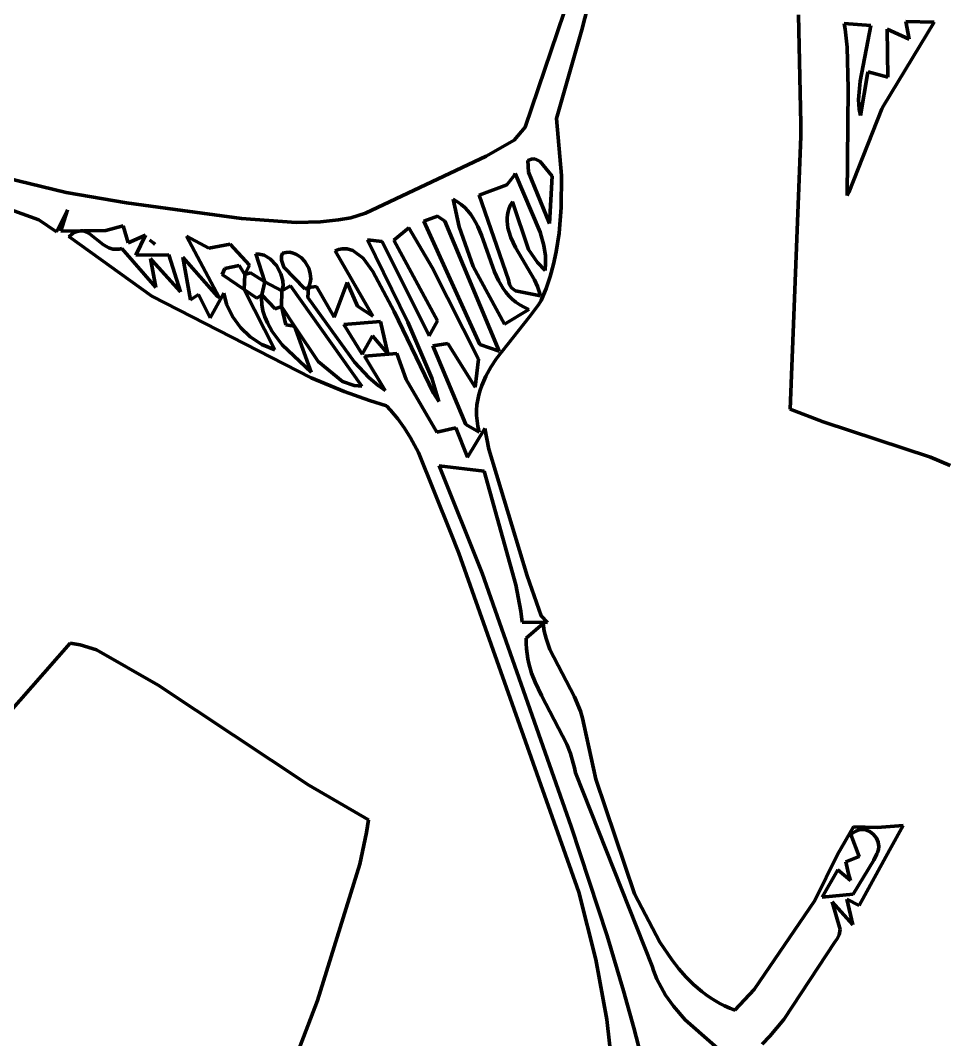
# Model space of a CAD drawing. Header units: millimetres. Extents: x 0 to 11.1, y 0 to 17.3.
# Drawn here: x 5.081 to 6.417, y 9.881 to 11.348 of the extents above; entities that cross this region are included whole.
import ezdxf

# ---------------------------------------------------------------- set-up
doc = ezdxf.new("R2010")
doc.units = ezdxf.units.MM
doc.layers.add('color#010101ff', color=7, linetype='CONTINUOUS', lineweight=100)
doc.layers.add('color#ffffffff', color=7, linetype='CONTINUOUS', lineweight=100)

msp = doc.modelspace()

# ---------------------------------------------------------------- linework, layer by layer
at = {"layer": 'color#010101ff'}
for p, q in [((5.9145, 11.437), (5.8882, 11.3341)), ((5.8068, 11.194), (5.8735, 11.3906)), ((6.2031, 11.1988), (6.1998, 11.3556)), ((6.2654, 11.3433), (6.2668, 11.3348)), ((6.3039, 11.3404), (6.2654, 11.3433)), ((6.2884, 11.2604), (6.3039, 11.3404)), ((6.3221, 11.2249), (6.395, 11.3452)), ((6.395, 11.3452), (6.3544, 11.3459)), ((6.3544, 11.3459), (6.359, 11.3206)), ((5.8882, 11.3341), (5.8521, 11.2064)), ((6.2668, 11.3348), (6.2697, 11.3092)), ((6.359, 11.3206), (6.3275, 11.3351)), ((6.3275, 11.3351), (6.3284, 11.266)), ((6.2697, 11.3092), (6.2715, 11.2495)), ((6.2993, 11.2703), (6.2889, 11.2109)), ((6.2999, 11.2738), (6.2993, 11.2703)), ((6.3284, 11.266), (6.2999, 11.2738)), ((6.2715, 11.2495), (6.27, 11.0955)), ((6.2861, 11.2337), (6.2884, 11.2604)), ((6.2871, 11.2201), (6.2861, 11.2337)), ((6.272, 11.0998), (6.3198, 11.2204)), ((6.2889, 11.2109), (6.2871, 11.2201)), ((6.3198, 11.2204), (6.3221, 11.2249)), ((5.8521, 11.2064), (5.859, 11.1243)), ((5.7912, 11.1753), (5.8068, 11.194)), ((6.2033, 11.1807), (6.2031, 11.1988)), ((4.8044, 11.1832), (5.1469, 11.1002)), ((5.7508, 11.1521), (5.7912, 11.1753)), ((6.188, 10.7881), (6.2033, 11.1807)), ((5.5771, 11.0704), (5.7508, 11.1521)), ((5.8162, 11.148), (5.8109, 11.146)), ((5.8109, 11.146), (5.8116, 11.1292)), ((5.8208, 11.1482), (5.8162, 11.148)), ((5.8286, 11.1448), (5.8208, 11.1482)), ((5.8458, 11.1235), (5.8286, 11.1448)), ((5.7913, 11.1251), (5.7806, 11.111)), ((5.7923, 11.1273), (5.7913, 11.1251)), ((5.8285, 11.043), (5.7923, 11.1273)), ((5.8116, 11.1292), (5.8417, 11.0552)), ((5.8417, 11.0552), (5.8458, 11.1235)), ((5.859, 11.1243), (5.8588, 11.0782)), ((5.7806, 11.111), (5.7408, 11.0961)), ((5.1074, 11.0605), (4.9976, 11.1003)), ((5.1469, 11.1002), (5.2336, 11.0849)), ((5.7035, 11.0902), (5.7122, 11.0507)), ((5.7095, 11.0867), (5.7035, 11.0902)), ((5.715, 11.0827), (5.7095, 11.0867)), ((5.7408, 11.0961), (5.783, 10.9742)), ((5.786, 11.0822), (5.7886, 11.0868)), ((5.7886, 11.0868), (5.8116, 11.018)), ((6.27, 11.0955), (6.272, 11.0998)), ((5.1486, 11.0753), (5.1331, 11.0436)), ((5.1393, 11.0445), (5.1486, 11.0753)), ((5.2336, 11.0849), (5.3035, 11.0755)), ((5.3035, 11.0755), (5.399, 11.0626)), ((5.7199, 11.0783), (5.715, 11.0827)), ((5.7244, 11.0735), (5.7199, 11.0783)), ((5.7285, 11.0684), (5.7244, 11.0735)), ((5.7814, 11.0681), (5.7824, 11.0728)), ((5.7824, 11.0728), (5.7839, 11.0775)), ((5.7839, 11.0775), (5.786, 11.0822)), ((5.8588, 11.0782), (5.8558, 11.0417)), ((5.1331, 11.0436), (5.1074, 11.0605)), ((5.399, 11.0626), (5.4776, 11.057)), ((5.4776, 11.057), (5.5125, 11.058)), ((5.5125, 11.058), (5.5386, 11.0607)), ((5.5386, 11.0607), (5.556, 11.0636)), ((5.556, 11.0636), (5.5771, 11.0704)), ((5.6806, 11.0658), (5.6611, 11.0588)), ((5.6611, 11.0588), (5.7417, 10.8812)), ((5.6914, 11.0587), (5.6806, 11.0658)), ((5.7696, 10.8717), (5.6914, 11.0587)), ((5.7322, 11.063), (5.7285, 11.0684)), ((5.7356, 11.0573), (5.7322, 11.063)), ((5.7386, 11.0513), (5.7356, 11.0573)), ((5.7809, 11.0634), (5.7814, 11.0681)), ((5.7809, 11.0587), (5.7809, 11.0634)), ((5.7813, 11.054), (5.7809, 11.0587)), ((5.2037, 11.0453), (5.1393, 11.0445)), ((5.1569, 11.0413), (5.1598, 11.0429)), ((5.1598, 11.0429), (5.1625, 11.044)), ((5.1625, 11.044), (5.1652, 11.0446)), ((5.1652, 11.0446), (5.1678, 11.0448)), ((5.1678, 11.0448), (5.1703, 11.0447)), ((5.1703, 11.0447), (5.1727, 11.0442)), ((5.1727, 11.0442), (5.1751, 11.0434)), ((5.1751, 11.0434), (5.1798, 11.041)), ((5.2289, 11.0519), (5.2037, 11.0453)), ((5.2361, 11.0276), (5.2289, 11.0519)), ((5.6394, 11.0491), (5.6179, 11.0315)), ((5.6731, 10.992), (5.6394, 11.0491)), ((5.7122, 11.0507), (5.7323, 10.9935)), ((5.7441, 11.0388), (5.7386, 11.0513)), ((5.782, 11.0493), (5.7813, 11.054)), ((5.7832, 11.0445), (5.782, 11.0493)), ((5.7864, 11.0351), (5.7832, 11.0445)), ((5.8339, 11.0236), (5.8285, 11.043)), ((5.1508, 11.0366), (5.1539, 11.0392)), ((5.2699, 10.951), (5.1508, 11.0366)), ((5.1539, 11.0392), (5.1569, 11.0413)), ((5.1798, 11.041), (5.2006, 11.0247)), ((5.261, 11.0385), (5.2361, 11.0276)), ((5.2469, 11.0099), (5.261, 11.0385)), ((5.2672, 11.0314), (5.273, 11.027)), ((5.2746, 11.0258), (5.2672, 11.0314)), ((5.3199, 11.0372), (5.3669, 10.949)), ((5.3518, 11.0199), (5.3199, 11.0372)), ((5.6011, 11.0294), (5.5802, 11.0319)), ((5.5802, 11.0319), (5.6383, 10.9135)), ((5.6688, 10.8939), (5.6011, 11.0294)), ((5.6179, 11.0315), (5.6808, 10.9156)), ((5.763, 10.9861), (5.7441, 11.0388)), ((5.793, 11.0209), (5.7864, 11.0351)), ((5.8558, 11.0417), (5.8515, 11.0146)), ((5.2006, 11.0247), (5.2083, 11.0204)), ((5.2083, 11.0204), (5.214, 11.0187)), ((5.214, 11.0187), (5.217, 11.0184)), ((5.217, 11.0184), (5.2201, 11.0183)), ((5.2201, 11.0183), (5.2233, 11.0187)), ((5.2233, 11.0187), (5.2267, 11.0195)), ((5.2267, 11.0195), (5.2758, 10.9632)), ((5.273, 11.027), (5.2746, 11.0258)), ((5.3829, 11.0258), (5.3518, 11.0199)), ((5.4104, 10.9955), (5.3829, 11.0258)), ((5.4578, 11.0127), (5.4567, 11.0086)), ((5.4631, 11.0139), (5.4578, 11.0127)), ((5.4683, 11.014), (5.4631, 11.0139)), ((5.4733, 11.0129), (5.4683, 11.014)), ((5.4781, 11.011), (5.4733, 11.0129)), ((5.5387, 11.018), (5.5336, 11.016)), ((5.5336, 11.016), (5.588, 10.9219)), ((5.5436, 11.0191), (5.5387, 11.018)), ((5.5507, 11.0191), (5.5436, 11.0191)), ((5.5593, 11.0166), (5.5507, 11.0191)), ((5.574, 11.0053), (5.5593, 11.0166)), ((5.8201, 10.9742), (5.793, 11.0209)), ((5.8116, 11.018), (5.8245, 10.9991)), ((5.836, 11.0087), (5.8339, 11.0236)), ((5.8515, 11.0146), (5.8476, 10.9967)), ((5.2946, 11.0102), (5.2469, 11.0099)), ((5.2758, 10.9632), (5.2682, 11.005)), ((5.2682, 11.005), (5.2705, 11.0023)), ((5.2705, 11.0023), (5.3115, 10.9572)), ((5.3115, 10.9572), (5.2946, 11.0102)), ((5.3645, 10.9505), (5.3146, 11.0071)), ((5.3146, 11.0071), (5.3258, 10.9458)), ((5.4245, 11.0115), (5.4198, 11.0117)), ((5.4198, 11.0117), (5.4325, 10.9717)), ((5.4314, 11.0097), (5.4245, 11.0115)), ((5.44, 11.0046), (5.4314, 11.0097)), ((5.4492, 10.995), (5.44, 11.0046)), ((5.4567, 11.0086), (5.4567, 11.0025)), ((5.4567, 11.0025), (5.46, 10.9925)), ((5.4846, 11.0066), (5.4781, 11.011)), ((5.4901, 11.0007), (5.4846, 11.0066)), ((5.4956, 10.9913), (5.4901, 11.0007)), ((5.5878, 10.9862), (5.574, 11.0053)), ((5.8245, 10.9991), (5.8355, 10.988)), ((5.8355, 10.988), (5.8362, 10.9985)), ((5.8362, 10.9985), (5.836, 11.0087)), ((5.371, 10.9821), (5.3751, 10.9907)), ((5.3751, 10.9907), (5.3957, 10.995)), ((5.3957, 10.995), (5.4036, 10.982)), ((5.4036, 10.982), (5.4104, 10.9955)), ((5.4117, 10.9843), (5.4036, 10.982)), ((5.4325, 10.9717), (5.4117, 10.9843)), ((5.4557, 10.9832), (5.4492, 10.995)), ((5.46, 10.9925), (5.4899, 10.9613)), ((5.4979, 10.9836), (5.4956, 10.9913)), ((5.4986, 10.9757), (5.4979, 10.9836)), ((5.6184, 10.9286), (5.5878, 10.9862)), ((5.74, 10.8602), (5.6731, 10.992)), ((5.7323, 10.9935), (5.7772, 10.9105)), ((5.7686, 10.9736), (5.763, 10.9861)), ((5.8476, 10.9967), (5.8427, 10.9791)), ((5.4029, 10.9604), (5.371, 10.9821)), ((5.4036, 10.982), (5.4029, 10.9604)), ((5.428, 10.9526), (5.4325, 10.9717)), ((5.4325, 10.9717), (5.4572, 10.9583)), ((5.4585, 10.973), (5.4557, 10.9832)), ((5.4587, 10.9655), (5.4585, 10.973)), ((5.4962, 10.9656), (5.4979, 10.9705)), ((5.4979, 10.9705), (5.4986, 10.9757)), ((5.5508, 10.9706), (5.532, 10.9207)), ((5.566, 10.9365), (5.5508, 10.9706)), ((5.7718, 10.9676), (5.7686, 10.9736)), ((5.783, 10.9742), (5.7833, 10.9719)), ((5.7833, 10.9719), (5.7845, 10.9678)), ((5.8244, 10.965), (5.8201, 10.9742)), ((5.8427, 10.9791), (5.8369, 10.9617)), ((5.3538, 10.9196), (5.3734, 10.955)), ((5.3734, 10.955), (5.3776, 10.9395)), ((5.4469, 10.8737), (5.4029, 10.9604)), ((5.4029, 10.9604), (5.4212, 10.9482)), ((5.4572, 10.9583), (5.4564, 10.9358)), ((5.4693, 10.9658), (5.4572, 10.9583)), ((5.4572, 10.9583), (5.4587, 10.9655)), ((5.5719, 10.8215), (5.4693, 10.9658)), ((5.4899, 10.9613), (5.4951, 10.9632)), ((5.4951, 10.9632), (5.4945, 10.9488)), ((5.4951, 10.9632), (5.4962, 10.9656)), ((5.5068, 10.9646), (5.4951, 10.9632)), ((5.532, 10.9207), (5.5068, 10.9646)), ((5.7753, 10.9619), (5.7718, 10.9676)), ((5.7792, 10.9565), (5.7753, 10.9619)), ((5.7834, 10.9514), (5.7792, 10.9565)), ((5.7845, 10.9678), (5.7873, 10.963)), ((5.7873, 10.963), (5.7929, 10.9587)), ((5.7929, 10.9587), (5.8288, 10.9513)), ((5.8276, 10.9559), (5.8244, 10.965)), ((5.8288, 10.9513), (5.8276, 10.9559)), ((5.8369, 10.9617), (5.8301, 10.9446)), ((5.4991, 10.8333), (5.2699, 10.951)), ((5.3258, 10.9458), (5.3373, 10.9532)), ((5.3373, 10.9532), (5.3538, 10.9196)), ((5.3669, 10.949), (5.3645, 10.9505)), ((5.3776, 10.9395), (5.386, 10.9215)), ((5.4212, 10.9482), (5.428, 10.9526)), ((5.428, 10.9526), (5.4278, 10.9479)), ((5.4278, 10.9479), (5.4283, 10.9388)), ((5.4476, 10.9327), (5.428, 10.9526)), ((5.4945, 10.9488), (5.5617, 10.8558)), ((5.7881, 10.9466), (5.7834, 10.9514)), ((5.7933, 10.9423), (5.7881, 10.9466)), ((5.799, 10.9383), (5.7933, 10.9423)), ((5.8301, 10.9446), (5.826, 10.9386)), ((5.4283, 10.9388), (5.4299, 10.9299)), ((5.4299, 10.9299), (5.4326, 10.9211)), ((5.4564, 10.9358), (5.4476, 10.9327)), ((5.4564, 10.9358), (5.4752, 10.9078)), ((5.4627, 10.9095), (5.4564, 10.9358)), ((5.588, 10.9219), (5.566, 10.9365)), ((5.6749, 10.8114), (5.6184, 10.9286)), ((5.7772, 10.9105), (5.812, 10.9318)), ((5.8052, 10.9348), (5.799, 10.9383)), ((5.812, 10.9318), (5.8052, 10.9348)), ((5.826, 10.9386), (5.8128, 10.9207)), ((5.386, 10.9215), (5.3974, 10.9057)), ((5.4326, 10.9211), (5.4362, 10.9126)), ((5.4362, 10.9126), (5.443, 10.9002)), ((5.5461, 10.91), (5.599, 10.9144)), ((5.5726, 10.8675), (5.5461, 10.91)), ((5.599, 10.9144), (5.6092, 10.8677)), ((5.6383, 10.9135), (5.6725, 10.8328)), ((5.6808, 10.9156), (5.6688, 10.8939)), ((5.8128, 10.9207), (5.7655, 10.8611)), ((5.3974, 10.9057), (5.4116, 10.8922)), ((5.443, 10.9002), (5.4575, 10.8807)), ((5.4752, 10.9078), (5.4627, 10.9095)), ((5.499, 10.8414), (5.4752, 10.9078)), ((5.4752, 10.9078), (5.5093, 10.8571)), ((5.4116, 10.8922), (5.4282, 10.8814)), ((5.4282, 10.8814), (5.4469, 10.8737)), ((5.4575, 10.8807), (5.499, 10.8414)), ((5.5875, 10.894), (5.5726, 10.8675)), ((5.6092, 10.8677), (5.5875, 10.894)), ((5.6742, 10.8796), (5.6959, 10.8829)), ((5.6959, 10.8829), (5.7349, 10.82)), ((5.7417, 10.8812), (5.7696, 10.8717)), ((5.5758, 10.8643), (5.6221, 10.8684)), ((5.6221, 10.8684), (5.6357, 10.8309)), ((5.7215, 10.7663), (5.6742, 10.8796)), ((5.5093, 10.8571), (5.5442, 10.828)), ((5.5617, 10.8558), (5.5821, 10.8339)), ((5.6054, 10.8153), (5.5758, 10.8643)), ((5.7349, 10.82), (5.74, 10.8602)), ((5.7655, 10.8611), (5.7574, 10.8486)), ((5.7574, 10.8486), (5.7502, 10.8358)), ((5.5467, 10.8137), (5.4991, 10.8333)), ((5.5442, 10.828), (5.5609, 10.8221)), ((5.5609, 10.8221), (5.5719, 10.8215)), ((5.5821, 10.8339), (5.5956, 10.8223)), ((5.5956, 10.8223), (5.6054, 10.8153)), ((5.6357, 10.8309), (5.6799, 10.755)), ((5.6725, 10.8328), (5.6828, 10.7992)), ((5.7444, 10.8225), (5.7421, 10.8157)), ((5.7472, 10.8292), (5.7444, 10.8225)), ((5.7502, 10.8358), (5.7472, 10.8292)), ((5.5831, 10.8007), (5.5467, 10.8137)), ((5.6828, 10.7992), (5.6749, 10.8114)), ((5.7401, 10.8087), (5.7386, 10.8016)), ((5.7421, 10.8157), (5.7401, 10.8087)), ((5.6077, 10.793), (5.5831, 10.8007)), ((5.6133, 10.7869), (5.6077, 10.793)), ((5.7376, 10.7944), (5.7371, 10.7869)), ((5.7386, 10.8016), (5.7376, 10.7944)), ((5.6238, 10.7742), (5.6133, 10.7869)), ((5.7371, 10.7869), (5.7371, 10.7793)), ((5.7371, 10.7793), (5.7377, 10.7716)), ((6.2355, 10.7702), (6.188, 10.7881)), ((5.6333, 10.7609), (5.6238, 10.7742)), ((5.7407, 10.7554), (5.7215, 10.7663)), ((5.7377, 10.7716), (5.7389, 10.7636)), ((5.7389, 10.7636), (5.7407, 10.7554)), ((6.3897, 10.7194), (6.2355, 10.7702)), ((5.6419, 10.7472), (5.6333, 10.7609)), ((5.6799, 10.755), (5.7073, 10.7614)), ((5.7073, 10.7614), (5.7239, 10.7194)), ((5.7239, 10.7194), (5.7487, 10.7604)), ((5.7487, 10.7604), (5.7547, 10.7305)), ((5.6536, 10.7257), (5.6419, 10.7472)), ((5.6993, 10.6113), (5.6536, 10.7257)), ((5.7547, 10.7305), (5.8099, 10.5483)), ((6.4177, 10.7074), (6.3897, 10.7194)), ((5.7479, 10.6993), (5.6833, 10.7068)), ((5.6833, 10.7068), (5.7451, 10.5522)), ((5.7936, 10.5355), (5.7479, 10.6993)), ((5.7117, 10.5811), (5.6993, 10.6113)), ((5.8838, 10.0934), (5.7117, 10.5811)), ((5.7451, 10.5522), (5.8732, 10.1878)), ((5.8099, 10.5483), (5.83, 10.4909)), ((5.8007, 10.4975), (5.7936, 10.5355)), ((5.8025, 10.482), (5.8007, 10.4975)), ((5.83, 10.4909), (5.8391, 10.4815)), ((5.8391, 10.4815), (5.8025, 10.482)), ((5.8082, 10.4586), (5.8326, 10.4799)), ((5.8326, 10.4799), (5.8343, 10.4689)), ((5.8082, 10.451), (5.8082, 10.4586)), ((5.8343, 10.4689), (5.8369, 10.4582)), ((5.8369, 10.4582), (5.8424, 10.4427)), ((4.9125, 10.1786), (5.1525, 10.4514)), ((5.1525, 10.4514), (5.1672, 10.4491)), ((5.1672, 10.4491), (5.1904, 10.442)), ((5.1904, 10.442), (5.2791, 10.3912)), ((5.8087, 10.4436), (5.8082, 10.451)), ((5.8095, 10.4364), (5.8087, 10.4436)), ((5.8424, 10.4427), (5.878, 10.3743)), ((5.8107, 10.4293), (5.8095, 10.4364)), ((5.8122, 10.4223), (5.8107, 10.4293)), ((5.8162, 10.4087), (5.8122, 10.4223)), ((5.8213, 10.3954), (5.8162, 10.4087)), ((5.2791, 10.3912), (5.4957, 10.2471)), ((5.8303, 10.3761), (5.8213, 10.3954)), ((5.8667, 10.3063), (5.8303, 10.3761)), ((5.878, 10.3743), (5.8864, 10.354)), ((5.8864, 10.354), (5.8894, 10.3435)), ((5.8894, 10.3435), (5.8916, 10.3325)), ((5.8916, 10.3325), (5.9085, 10.256)), ((5.8719, 10.293), (5.8667, 10.3063)), ((5.8761, 10.2792), (5.8719, 10.293)), ((5.8778, 10.2722), (5.8761, 10.2792)), ((5.8791, 10.265), (5.8778, 10.2722)), ((5.9893, 9.9869), (5.8791, 10.265)), ((5.9085, 10.256), (5.9641, 10.0909)), ((5.4957, 10.2471), (5.5814, 10.1974)), ((5.5814, 10.1974), (5.5787, 10.179)), ((5.5787, 10.179), (5.569, 10.1335)), ((5.8732, 10.1878), (5.9248, 10.0305)), ((6.256, 10.1477), (6.279, 10.1874)), ((6.2774, 10.1783), (6.275, 10.1763)), ((6.2797, 10.1799), (6.2774, 10.1783)), ((6.279, 10.1874), (6.3132, 10.1865)), ((6.2821, 10.1812), (6.2797, 10.1799)), ((6.2869, 10.1829), (6.2821, 10.1812)), ((6.2915, 10.1834), (6.2869, 10.1829)), ((6.2961, 10.1829), (6.2915, 10.1834)), ((6.3023, 10.1805), (6.2961, 10.1829)), ((6.3077, 10.1765), (6.3023, 10.1805)), ((6.3132, 10.1865), (6.3502, 10.1891)), ((6.3502, 10.1891), (6.3307, 10.1538)), ((6.275, 10.1763), (6.2873, 10.1449)), ((6.3119, 10.1713), (6.3077, 10.1765)), ((6.3146, 10.1653), (6.3119, 10.1713)), ((6.3155, 10.1589), (6.3146, 10.1653)), ((6.2234, 10.0813), (6.256, 10.1477)), ((6.3307, 10.1538), (6.2869, 10.0741)), ((6.308, 10.1396), (6.3123, 10.1486)), ((6.3123, 10.1486), (6.3134, 10.1506)), ((6.3134, 10.1506), (6.315, 10.1547)), ((6.315, 10.1547), (6.3155, 10.1589)), ((5.569, 10.1335), (5.5084, 9.9377)), ((6.2873, 10.1449), (6.2678, 10.1372)), ((6.2678, 10.1372), (6.2717, 10.1199)), ((6.2785, 10.0907), (6.308, 10.1396)), ((6.2563, 10.1257), (6.2339, 10.0863)), ((6.2746, 10.1104), (6.2563, 10.1257)), ((6.2717, 10.1199), (6.2746, 10.1104)), ((5.9087, 9.9966), (5.8838, 10.0934)), ((5.9641, 10.0909), (6.0004, 10.0214)), ((6.2339, 10.0863), (6.2785, 10.0907)), ((6.1361, 9.9532), (6.2234, 10.0813)), ((6.2782, 10.0465), (6.2482, 10.0794)), ((6.2482, 10.0794), (6.2596, 10.0397)), ((6.2869, 10.0741), (6.2696, 10.0833)), ((6.2696, 10.0833), (6.2782, 10.0465)), ((5.9248, 10.0305), (5.9484, 9.9512)), ((6.2583, 10.0319), (6.2555, 10.0262)), ((6.2596, 10.0397), (6.2583, 10.0319)), ((6.0004, 10.0214), (6.018, 9.9954)), ((6.2526, 10.0225), (6.1786, 9.9103)), ((6.2555, 10.0262), (6.2526, 10.0225)), ((5.9245, 9.9104), (5.9087, 9.9966)), ((5.9914, 9.9805), (5.9893, 9.9869)), ((6.018, 9.9954), (6.0276, 9.9831)), ((5.9964, 9.9682), (5.9914, 9.9805)), ((6.0276, 9.9831), (6.0379, 9.9715)), ((6.0379, 9.9715), (6.0489, 9.9606)), ((6.0022, 9.9565), (5.9964, 9.9682)), ((6.0489, 9.9606), (6.0607, 9.9506)), ((5.9484, 9.9512), (5.9632, 9.8981)), ((6.0087, 9.9453), (6.0022, 9.9565)), ((6.0199, 9.9293), (6.0087, 9.9453)), ((6.0607, 9.9506), (6.0669, 9.9459)), ((6.0669, 9.9459), (6.0732, 9.9415)), ((6.1085, 9.9236), (6.1361, 9.9532)), ((5.5084, 9.9377), (5.3079, 9.417)), ((6.0367, 9.9095), (6.0199, 9.9293)), ((6.0732, 9.9415), (6.0798, 9.9373)), ((6.0798, 9.9373), (6.0866, 9.9334)), ((6.0866, 9.9334), (6.0937, 9.9298)), ((6.0937, 9.9298), (6.101, 9.9265)), ((6.101, 9.9265), (6.1085, 9.9236)), ((5.9343, 9.8234), (5.9245, 9.9104)), ((6.1107, 9.8449), (6.0367, 9.9095)), ((6.1786, 9.9103), (6.1586, 9.8861)), ((5.9632, 9.8981), (5.977, 9.8446)), ((6.1586, 9.8861), (6.1477, 9.8748))]:
    msp.add_line(p, q, dxfattribs=at)
at = {"layer": 'color#ffffffff'}
for p, q in [((5.8882, 11.3341), (5.9145, 11.437)), ((5.8735, 11.3906), (5.8068, 11.194)), ((6.1998, 11.3556), (6.2031, 11.1988)), ((6.2654, 11.3433), (6.3039, 11.3404)), ((6.2668, 11.3348), (6.2654, 11.3433)), ((6.3039, 11.3404), (6.2884, 11.2604)), ((6.395, 11.3452), (6.3221, 11.2249)), ((6.359, 11.3206), (6.3544, 11.3459)), ((6.3544, 11.3459), (6.395, 11.3452)), ((5.8521, 11.2064), (5.8882, 11.3341)), ((6.2697, 11.3092), (6.2668, 11.3348)), ((6.3284, 11.266), (6.3275, 11.3351)), ((6.3275, 11.3351), (6.359, 11.3206)), ((6.2715, 11.2495), (6.2697, 11.3092)), ((6.2889, 11.2109), (6.2993, 11.2703)), ((6.2993, 11.2703), (6.2999, 11.2738)), ((6.2999, 11.2738), (6.3284, 11.266)), ((6.27, 11.0955), (6.2715, 11.2495)), ((6.2884, 11.2604), (6.2861, 11.2337)), ((6.2861, 11.2337), (6.2871, 11.2201)), ((6.3198, 11.2204), (6.272, 11.0998)), ((6.2871, 11.2201), (6.2889, 11.2109)), ((6.3221, 11.2249), (6.3198, 11.2204)), ((5.859, 11.1243), (5.8521, 11.2064)), ((5.8068, 11.194), (5.7912, 11.1753)), ((6.2031, 11.1988), (6.2033, 11.1807)), ((5.1469, 11.1002), (4.8044, 11.1832)), ((5.7912, 11.1753), (5.7508, 11.1521)), ((6.2033, 11.1807), (6.188, 10.7881)), ((5.7508, 11.1521), (5.5771, 11.0704)), ((5.8109, 11.146), (5.8162, 11.148)), ((5.8116, 11.1292), (5.8109, 11.146)), ((5.8162, 11.148), (5.8208, 11.1482)), ((5.8208, 11.1482), (5.8286, 11.1448)), ((5.8286, 11.1448), (5.8458, 11.1235)), ((5.7806, 11.111), (5.7913, 11.1251)), ((5.7913, 11.1251), (5.7923, 11.1273)), ((5.7923, 11.1273), (5.8285, 11.043)), ((5.8417, 11.0552), (5.8116, 11.1292)), ((5.8458, 11.1235), (5.8417, 11.0552)), ((5.8588, 11.0782), (5.859, 11.1243)), ((5.7408, 11.0961), (5.7806, 11.111)), ((4.9976, 11.1003), (5.1074, 11.0605)), ((5.2336, 11.0849), (5.1469, 11.1002)), ((5.7035, 11.0902), (5.7095, 11.0867)), ((5.7122, 11.0507), (5.7035, 11.0902)), ((5.7095, 11.0867), (5.715, 11.0827)), ((5.783, 10.9742), (5.7408, 11.0961)), ((5.7886, 11.0868), (5.786, 11.0822)), ((5.8116, 11.018), (5.7886, 11.0868)), ((6.272, 11.0998), (6.27, 11.0955)), ((5.1331, 11.0436), (5.1486, 11.0753)), ((5.1486, 11.0753), (5.1393, 11.0445)), ((5.3035, 11.0755), (5.2336, 11.0849)), ((5.399, 11.0626), (5.3035, 11.0755)), ((5.715, 11.0827), (5.7199, 11.0783)), ((5.7199, 11.0783), (5.7244, 11.0735)), ((5.7244, 11.0735), (5.7285, 11.0684)), ((5.7824, 11.0728), (5.7814, 11.0681)), ((5.7839, 11.0775), (5.7824, 11.0728)), ((5.786, 11.0822), (5.7839, 11.0775)), ((5.8558, 11.0417), (5.8588, 11.0782)), ((5.1074, 11.0605), (5.1331, 11.0436)), ((5.4776, 11.057), (5.399, 11.0626)), ((5.5125, 11.058), (5.4776, 11.057)), ((5.5386, 11.0607), (5.5125, 11.058)), ((5.556, 11.0636), (5.5386, 11.0607)), ((5.5771, 11.0704), (5.556, 11.0636)), ((5.6611, 11.0588), (5.6806, 11.0658)), ((5.7417, 10.8812), (5.6611, 11.0588)), ((5.6806, 11.0658), (5.6914, 11.0587)), ((5.6914, 11.0587), (5.7696, 10.8717)), ((5.7285, 11.0684), (5.7322, 11.063)), ((5.7322, 11.063), (5.7356, 11.0573)), ((5.7356, 11.0573), (5.7386, 11.0513)), ((5.7814, 11.0681), (5.7809, 11.0634)), ((5.7809, 11.0634), (5.7809, 11.0587)), ((5.7809, 11.0587), (5.7813, 11.054)), ((5.1393, 11.0445), (5.2037, 11.0453)), ((5.1598, 11.0429), (5.1569, 11.0413)), ((5.1625, 11.044), (5.1598, 11.0429)), ((5.1652, 11.0446), (5.1625, 11.044)), ((5.1678, 11.0448), (5.1652, 11.0446)), ((5.1703, 11.0447), (5.1678, 11.0448)), ((5.1727, 11.0442), (5.1703, 11.0447)), ((5.1751, 11.0434), (5.1727, 11.0442)), ((5.1798, 11.041), (5.1751, 11.0434)), ((5.2037, 11.0453), (5.2289, 11.0519)), ((5.2289, 11.0519), (5.2361, 11.0276)), ((5.6179, 11.0315), (5.6394, 11.0491)), ((5.6394, 11.0491), (5.6731, 10.992)), ((5.7323, 10.9935), (5.7122, 11.0507)), ((5.7386, 11.0513), (5.7441, 11.0388)), ((5.7813, 11.054), (5.782, 11.0493)), ((5.782, 11.0493), (5.7832, 11.0445)), ((5.7832, 11.0445), (5.7864, 11.0351)), ((5.8285, 11.043), (5.8339, 11.0236)), ((5.1539, 11.0392), (5.1508, 11.0366)), ((5.1508, 11.0366), (5.2699, 10.951)), ((5.1569, 11.0413), (5.1539, 11.0392)), ((5.2006, 11.0247), (5.1798, 11.041)), ((5.2361, 11.0276), (5.261, 11.0385)), ((5.261, 11.0385), (5.2469, 11.0099)), ((5.2672, 11.0314), (5.2746, 11.0258)), ((5.273, 11.027), (5.2672, 11.0314)), ((5.3199, 11.0372), (5.3518, 11.0199)), ((5.3669, 10.949), (5.3199, 11.0372)), ((5.6383, 10.9135), (5.5802, 11.0319)), ((5.5802, 11.0319), (5.6011, 11.0294)), ((5.6011, 11.0294), (5.6688, 10.8939)), ((5.6808, 10.9156), (5.6179, 11.0315)), ((5.7441, 11.0388), (5.763, 10.9861)), ((5.7864, 11.0351), (5.793, 11.0209)), ((5.8515, 11.0146), (5.8558, 11.0417)), ((5.2083, 11.0204), (5.2006, 11.0247)), ((5.214, 11.0187), (5.2083, 11.0204)), ((5.217, 11.0184), (5.214, 11.0187)), ((5.2201, 11.0183), (5.217, 11.0184)), ((5.2233, 11.0187), (5.2201, 11.0183)), ((5.2267, 11.0195), (5.2233, 11.0187)), ((5.2758, 10.9632), (5.2267, 11.0195)), ((5.2746, 11.0258), (5.273, 11.027)), ((5.3518, 11.0199), (5.3829, 11.0258)), ((5.3829, 11.0258), (5.4104, 10.9955)), ((5.4567, 11.0086), (5.4578, 11.0127)), ((5.4578, 11.0127), (5.4631, 11.0139)), ((5.4631, 11.0139), (5.4683, 11.014)), ((5.4683, 11.014), (5.4733, 11.0129)), ((5.4733, 11.0129), (5.4781, 11.011)), ((5.5336, 11.016), (5.5387, 11.018)), ((5.588, 10.9219), (5.5336, 11.016)), ((5.5387, 11.018), (5.5436, 11.0191)), ((5.5436, 11.0191), (5.5507, 11.0191)), ((5.5507, 11.0191), (5.5593, 11.0166)), ((5.5593, 11.0166), (5.574, 11.0053)), ((5.793, 11.0209), (5.8201, 10.9742)), ((5.8245, 10.9991), (5.8116, 11.018)), ((5.8339, 11.0236), (5.836, 11.0087)), ((5.8476, 10.9967), (5.8515, 11.0146)), ((5.2469, 11.0099), (5.2946, 11.0102)), ((5.2705, 11.0023), (5.2682, 11.005)), ((5.2682, 11.005), (5.2758, 10.9632)), ((5.3115, 10.9572), (5.2705, 11.0023)), ((5.2946, 11.0102), (5.3115, 10.9572)), ((5.3258, 10.9458), (5.3146, 11.0071)), ((5.3146, 11.0071), (5.3645, 10.9505)), ((5.4198, 11.0117), (5.4245, 11.0115)), ((5.4325, 10.9717), (5.4198, 11.0117)), ((5.4245, 11.0115), (5.4314, 11.0097)), ((5.4314, 11.0097), (5.44, 11.0046)), ((5.44, 11.0046), (5.4492, 10.995)), ((5.4567, 11.0025), (5.4567, 11.0086)), ((5.46, 10.9925), (5.4567, 11.0025)), ((5.4781, 11.011), (5.4846, 11.0066)), ((5.4846, 11.0066), (5.4901, 11.0007)), ((5.4901, 11.0007), (5.4956, 10.9913)), ((5.574, 11.0053), (5.5878, 10.9862)), ((5.8355, 10.988), (5.8245, 10.9991)), ((5.8362, 10.9985), (5.8355, 10.988)), ((5.836, 11.0087), (5.8362, 10.9985)), ((5.3751, 10.9907), (5.371, 10.9821)), ((5.3957, 10.995), (5.3751, 10.9907)), ((5.4036, 10.982), (5.3957, 10.995)), ((5.4104, 10.9955), (5.4036, 10.982)), ((5.4036, 10.982), (5.4117, 10.9843)), ((5.4117, 10.9843), (5.4325, 10.9717)), ((5.4492, 10.995), (5.4557, 10.9832)), ((5.4899, 10.9613), (5.46, 10.9925)), ((5.4956, 10.9913), (5.4979, 10.9836)), ((5.4979, 10.9836), (5.4986, 10.9757)), ((5.5878, 10.9862), (5.6184, 10.9286)), ((5.6731, 10.992), (5.74, 10.8602)), ((5.7772, 10.9105), (5.7323, 10.9935)), ((5.763, 10.9861), (5.7686, 10.9736)), ((5.8427, 10.9791), (5.8476, 10.9967)), ((5.371, 10.9821), (5.4029, 10.9604)), ((5.4029, 10.9604), (5.4036, 10.982)), ((5.4325, 10.9717), (5.428, 10.9526)), ((5.4572, 10.9583), (5.4325, 10.9717)), ((5.4557, 10.9832), (5.4585, 10.973)), ((5.4585, 10.973), (5.4587, 10.9655)), ((5.4979, 10.9705), (5.4962, 10.9656)), ((5.4986, 10.9757), (5.4979, 10.9705)), ((5.532, 10.9207), (5.5508, 10.9706)), ((5.5508, 10.9706), (5.566, 10.9365)), ((5.7686, 10.9736), (5.7718, 10.9676)), ((5.7833, 10.9719), (5.783, 10.9742)), ((5.7845, 10.9678), (5.7833, 10.9719)), ((5.8201, 10.9742), (5.8244, 10.965)), ((5.8369, 10.9617), (5.8427, 10.9791)), ((5.3734, 10.955), (5.3538, 10.9196)), ((5.3776, 10.9395), (5.3734, 10.955)), ((5.4029, 10.9604), (5.4469, 10.8737)), ((5.4212, 10.9482), (5.4029, 10.9604)), ((5.4564, 10.9358), (5.4572, 10.9583)), ((5.4572, 10.9583), (5.4693, 10.9658)), ((5.4587, 10.9655), (5.4572, 10.9583)), ((5.4693, 10.9658), (5.5719, 10.8215)), ((5.4951, 10.9632), (5.4899, 10.9613)), ((5.4945, 10.9488), (5.4951, 10.9632)), ((5.4962, 10.9656), (5.4951, 10.9632)), ((5.4951, 10.9632), (5.5068, 10.9646)), ((5.5068, 10.9646), (5.532, 10.9207)), ((5.7718, 10.9676), (5.7753, 10.9619)), ((5.7753, 10.9619), (5.7792, 10.9565)), ((5.7792, 10.9565), (5.7834, 10.9514)), ((5.7873, 10.963), (5.7845, 10.9678)), ((5.7929, 10.9587), (5.7873, 10.963)), ((5.8288, 10.9513), (5.7929, 10.9587)), ((5.8244, 10.965), (5.8276, 10.9559)), ((5.8276, 10.9559), (5.8288, 10.9513)), ((5.8301, 10.9446), (5.8369, 10.9617)), ((5.2699, 10.951), (5.4991, 10.8333)), ((5.3373, 10.9532), (5.3258, 10.9458)), ((5.3538, 10.9196), (5.3373, 10.9532)), ((5.3645, 10.9505), (5.3669, 10.949)), ((5.386, 10.9215), (5.3776, 10.9395)), ((5.428, 10.9526), (5.4212, 10.9482)), ((5.4278, 10.9479), (5.428, 10.9526)), ((5.4283, 10.9388), (5.4278, 10.9479)), ((5.428, 10.9526), (5.4476, 10.9327)), ((5.5617, 10.8558), (5.4945, 10.9488)), ((5.7834, 10.9514), (5.7881, 10.9466)), ((5.7881, 10.9466), (5.7933, 10.9423)), ((5.7933, 10.9423), (5.799, 10.9383)), ((5.826, 10.9386), (5.8301, 10.9446)), ((5.4299, 10.9299), (5.4283, 10.9388)), ((5.4326, 10.9211), (5.4299, 10.9299)), ((5.4476, 10.9327), (5.4564, 10.9358)), ((5.4752, 10.9078), (5.4564, 10.9358)), ((5.4564, 10.9358), (5.4627, 10.9095)), ((5.566, 10.9365), (5.588, 10.9219)), ((5.6184, 10.9286), (5.6749, 10.8114)), ((5.812, 10.9318), (5.7772, 10.9105)), ((5.799, 10.9383), (5.8052, 10.9348)), ((5.8052, 10.9348), (5.812, 10.9318)), ((5.8128, 10.9207), (5.826, 10.9386)), ((5.3974, 10.9057), (5.386, 10.9215)), ((5.4362, 10.9126), (5.4326, 10.9211)), ((5.443, 10.9002), (5.4362, 10.9126)), ((5.599, 10.9144), (5.5461, 10.91)), ((5.5461, 10.91), (5.5726, 10.8675)), ((5.6092, 10.8677), (5.599, 10.9144)), ((5.6725, 10.8328), (5.6383, 10.9135)), ((5.6688, 10.8939), (5.6808, 10.9156)), ((5.7655, 10.8611), (5.8128, 10.9207)), ((5.4116, 10.8922), (5.3974, 10.9057)), ((5.4575, 10.8807), (5.443, 10.9002)), ((5.4627, 10.9095), (5.4752, 10.9078)), ((5.5093, 10.8571), (5.4752, 10.9078)), ((5.4752, 10.9078), (5.499, 10.8414)), ((5.4282, 10.8814), (5.4116, 10.8922)), ((5.4469, 10.8737), (5.4282, 10.8814)), ((5.499, 10.8414), (5.4575, 10.8807)), ((5.5726, 10.8675), (5.5875, 10.894)), ((5.5875, 10.894), (5.6092, 10.8677)), ((5.6959, 10.8829), (5.6742, 10.8796)), ((5.7349, 10.82), (5.6959, 10.8829)), ((5.7696, 10.8717), (5.7417, 10.8812)), ((5.6221, 10.8684), (5.5758, 10.8643)), ((5.6357, 10.8309), (5.6221, 10.8684)), ((5.6742, 10.8796), (5.7215, 10.7663)), ((5.5442, 10.828), (5.5093, 10.8571)), ((5.5821, 10.8339), (5.5617, 10.8558)), ((5.5758, 10.8643), (5.6054, 10.8153)), ((5.74, 10.8602), (5.7349, 10.82)), ((5.7574, 10.8486), (5.7655, 10.8611)), ((5.7502, 10.8358), (5.7574, 10.8486)), ((5.4991, 10.8333), (5.5467, 10.8137)), ((5.5609, 10.8221), (5.5442, 10.828)), ((5.5719, 10.8215), (5.5609, 10.8221)), ((5.5956, 10.8223), (5.5821, 10.8339)), ((5.6054, 10.8153), (5.5956, 10.8223)), ((5.6799, 10.755), (5.6357, 10.8309)), ((5.6828, 10.7992), (5.6725, 10.8328)), ((5.7421, 10.8157), (5.7444, 10.8225)), ((5.7444, 10.8225), (5.7472, 10.8292)), ((5.7472, 10.8292), (5.7502, 10.8358)), ((5.5467, 10.8137), (5.5831, 10.8007)), ((5.6749, 10.8114), (5.6828, 10.7992)), ((5.7386, 10.8016), (5.7401, 10.8087)), ((5.7401, 10.8087), (5.7421, 10.8157)), ((5.5831, 10.8007), (5.6077, 10.793)), ((5.6077, 10.793), (5.6133, 10.7869)), ((5.7371, 10.7869), (5.7376, 10.7944)), ((5.7376, 10.7944), (5.7386, 10.8016)), ((5.6133, 10.7869), (5.6238, 10.7742)), ((5.7371, 10.7793), (5.7371, 10.7869)), ((5.7377, 10.7716), (5.7371, 10.7793)), ((6.188, 10.7881), (6.2355, 10.7702)), ((5.6238, 10.7742), (5.6333, 10.7609)), ((5.7215, 10.7663), (5.7407, 10.7554)), ((5.7389, 10.7636), (5.7377, 10.7716)), ((5.7407, 10.7554), (5.7389, 10.7636)), ((6.2355, 10.7702), (6.3897, 10.7194)), ((5.6333, 10.7609), (5.6419, 10.7472)), ((5.7073, 10.7614), (5.6799, 10.755)), ((5.7239, 10.7194), (5.7073, 10.7614)), ((5.7487, 10.7604), (5.7239, 10.7194)), ((5.7547, 10.7305), (5.7487, 10.7604)), ((5.6419, 10.7472), (5.6536, 10.7257)), ((5.6536, 10.7257), (5.6993, 10.6113)), ((5.8099, 10.5483), (5.7547, 10.7305)), ((6.3897, 10.7194), (6.4177, 10.7074)), ((5.7451, 10.5522), (5.6833, 10.7068)), ((5.6833, 10.7068), (5.7479, 10.6993)), ((5.7479, 10.6993), (5.7936, 10.5355)), ((5.6993, 10.6113), (5.7117, 10.5811)), ((5.7117, 10.5811), (5.8838, 10.0934)), ((5.8732, 10.1878), (5.7451, 10.5522)), ((5.83, 10.4909), (5.8099, 10.5483)), ((5.7936, 10.5355), (5.8007, 10.4975)), ((5.8007, 10.4975), (5.8025, 10.482)), ((5.8391, 10.4815), (5.83, 10.4909)), ((5.8025, 10.482), (5.8391, 10.4815)), ((5.8326, 10.4799), (5.8082, 10.4586)), ((5.8343, 10.4689), (5.8326, 10.4799)), ((5.8082, 10.4586), (5.8082, 10.451)), ((5.8369, 10.4582), (5.8343, 10.4689)), ((5.8424, 10.4427), (5.8369, 10.4582)), ((5.1525, 10.4514), (4.9125, 10.1786)), ((5.1672, 10.4491), (5.1525, 10.4514)), ((5.1904, 10.442), (5.1672, 10.4491)), ((5.2791, 10.3912), (5.1904, 10.442)), ((5.8082, 10.451), (5.8087, 10.4436)), ((5.8087, 10.4436), (5.8095, 10.4364)), ((5.878, 10.3743), (5.8424, 10.4427)), ((5.8095, 10.4364), (5.8107, 10.4293)), ((5.8107, 10.4293), (5.8122, 10.4223)), ((5.8122, 10.4223), (5.8162, 10.4087)), ((5.8162, 10.4087), (5.8213, 10.3954)), ((5.4957, 10.2471), (5.2791, 10.3912)), ((5.8213, 10.3954), (5.8303, 10.3761)), ((5.8303, 10.3761), (5.8667, 10.3063)), ((5.8864, 10.354), (5.878, 10.3743)), ((5.8894, 10.3435), (5.8864, 10.354)), ((5.8916, 10.3325), (5.8894, 10.3435)), ((5.9085, 10.256), (5.8916, 10.3325)), ((5.8667, 10.3063), (5.8719, 10.293)), ((5.8719, 10.293), (5.8761, 10.2792)), ((5.8761, 10.2792), (5.8778, 10.2722)), ((5.8778, 10.2722), (5.8791, 10.265)), ((5.8791, 10.265), (5.9893, 9.9869)), ((5.9641, 10.0909), (5.9085, 10.256)), ((5.5814, 10.1974), (5.4957, 10.2471)), ((5.5787, 10.179), (5.5814, 10.1974)), ((5.569, 10.1335), (5.5787, 10.179)), ((5.9248, 10.0305), (5.8732, 10.1878)), ((6.279, 10.1874), (6.256, 10.1477)), ((6.275, 10.1763), (6.2774, 10.1783)), ((6.2774, 10.1783), (6.2797, 10.1799)), ((6.3132, 10.1865), (6.279, 10.1874)), ((6.2797, 10.1799), (6.2821, 10.1812)), ((6.2821, 10.1812), (6.2869, 10.1829)), ((6.2869, 10.1829), (6.2915, 10.1834)), ((6.2915, 10.1834), (6.2961, 10.1829)), ((6.2961, 10.1829), (6.3023, 10.1805)), ((6.3023, 10.1805), (6.3077, 10.1765)), ((6.3502, 10.1891), (6.3132, 10.1865)), ((6.3307, 10.1538), (6.3502, 10.1891)), ((6.2873, 10.1449), (6.275, 10.1763)), ((6.3077, 10.1765), (6.3119, 10.1713)), ((6.3119, 10.1713), (6.3146, 10.1653)), ((6.3146, 10.1653), (6.3155, 10.1589)), ((6.256, 10.1477), (6.2234, 10.0813)), ((6.2869, 10.0741), (6.3307, 10.1538)), ((6.3123, 10.1486), (6.308, 10.1396)), ((6.3134, 10.1506), (6.3123, 10.1486)), ((6.315, 10.1547), (6.3134, 10.1506)), ((6.3155, 10.1589), (6.315, 10.1547)), ((5.5084, 9.9377), (5.569, 10.1335)), ((6.2678, 10.1372), (6.2873, 10.1449)), ((6.2717, 10.1199), (6.2678, 10.1372)), ((6.308, 10.1396), (6.2785, 10.0907)), ((6.2339, 10.0863), (6.2563, 10.1257)), ((6.2563, 10.1257), (6.2746, 10.1104)), ((6.2746, 10.1104), (6.2717, 10.1199)), ((5.8838, 10.0934), (5.9087, 9.9966)), ((6.0004, 10.0214), (5.9641, 10.0909)), ((6.2785, 10.0907), (6.2339, 10.0863)), ((6.2234, 10.0813), (6.1361, 9.9532)), ((6.2596, 10.0397), (6.2482, 10.0794)), ((6.2482, 10.0794), (6.2782, 10.0465)), ((6.2782, 10.0465), (6.2696, 10.0833)), ((6.2696, 10.0833), (6.2869, 10.0741)), ((5.9484, 9.9512), (5.9248, 10.0305)), ((6.2555, 10.0262), (6.2583, 10.0319)), ((6.2583, 10.0319), (6.2596, 10.0397)), ((6.018, 9.9954), (6.0004, 10.0214)), ((6.1786, 9.9103), (6.2526, 10.0225)), ((6.2526, 10.0225), (6.2555, 10.0262)), ((5.9087, 9.9966), (5.9245, 9.9104)), ((5.9893, 9.9869), (5.9914, 9.9805)), ((6.0276, 9.9831), (6.018, 9.9954)), ((5.9914, 9.9805), (5.9964, 9.9682)), ((6.0379, 9.9715), (6.0276, 9.9831)), ((6.0489, 9.9606), (6.0379, 9.9715)), ((5.9964, 9.9682), (6.0022, 9.9565)), ((6.0607, 9.9506), (6.0489, 9.9606)), ((5.9632, 9.8981), (5.9484, 9.9512)), ((6.0022, 9.9565), (6.0087, 9.9453)), ((6.0087, 9.9453), (6.0199, 9.9293)), ((6.0669, 9.9459), (6.0607, 9.9506)), ((6.0732, 9.9415), (6.0669, 9.9459)), ((6.1361, 9.9532), (6.1085, 9.9236)), ((5.3079, 9.417), (5.5084, 9.9377)), ((6.0199, 9.9293), (6.0367, 9.9095)), ((6.0798, 9.9373), (6.0732, 9.9415)), ((6.0866, 9.9334), (6.0798, 9.9373)), ((6.0937, 9.9298), (6.0866, 9.9334)), ((6.101, 9.9265), (6.0937, 9.9298)), ((6.1085, 9.9236), (6.101, 9.9265)), ((5.9245, 9.9104), (5.9343, 9.8234)), ((6.0367, 9.9095), (6.1107, 9.8449)), ((6.1586, 9.8861), (6.1786, 9.9103)), ((5.977, 9.8446), (5.9632, 9.8981)), ((6.1477, 9.8748), (6.1586, 9.8861))]:
    msp.add_line(p, q, dxfattribs=at)

doc.saveas('drawing.dxf')
